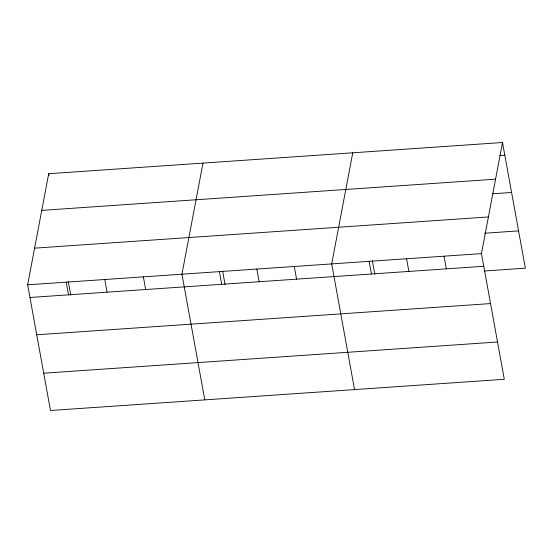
<?xml version="1.0" encoding="UTF-8"?>
<svg xmlns="http://www.w3.org/2000/svg" width="553" height="553" viewBox="0 0 553 553"><rect width="100%" height="100%" fill="white"/><g stroke="black" fill="none" stroke-linecap="round" stroke-linejoin="round"><path stroke-width="0.83" d="M502.511 142.501L481.463 253.613L504.301 379.289L50.489 410.499L27.65 284.816L48.699 173.711L502.511 142.501L525.35 268.184L484.504 270.991M202.992 163.1L181.944 274.212L204.79 399.888M352.752 152.801L331.703 263.912L354.542 389.589M499.705 155.524L504.813 155.172M41.752 210.375L495.564 179.172M492.868 193.75L511.587 192.465M34.597 248.152L488.41 216.949M484.539 233.228L518.576 230.891M27.65 284.816L481.463 253.613M29.952 297.486L483.764 266.283M36.733 334.779L490.546 303.576M43.715 373.206L497.527 341.996M444.024 256.191L446.326 268.862M406.586 258.763L408.888 271.433M372.356 260.677L374.823 274.24M369.148 261.334L371.45 274.005M294.265 266.484L296.567 279.154M256.827 269.062L259.129 281.733M222.596 270.977L225.064 284.539M219.389 271.634L221.691 284.304M143.372 276.859L145.674 289.53M104.8 279.514L107.102 292.184M48.699 173.711L49.003 175.398M68.302 281.588L70.763 295.15M66.222 282.168L68.524 294.839"/></g></svg>
